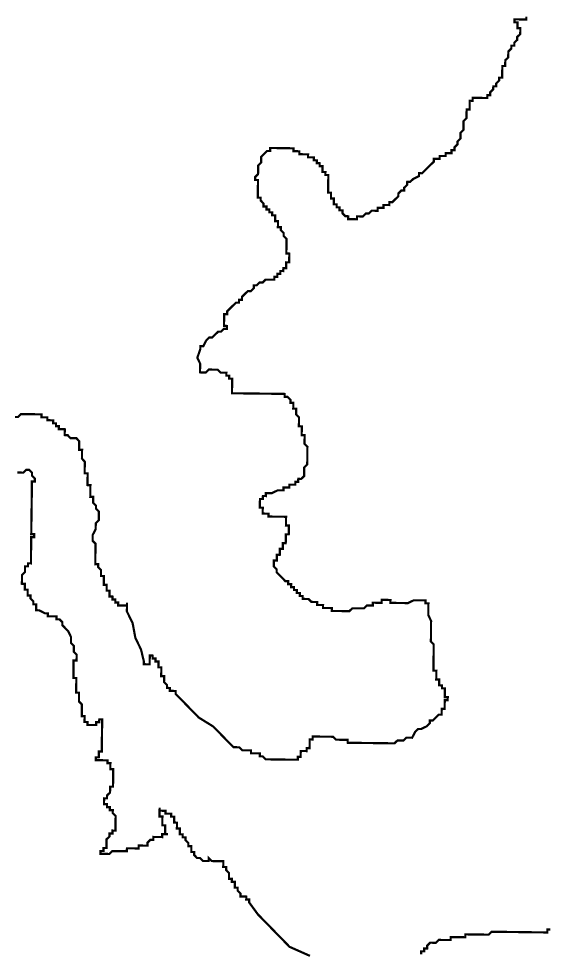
# Model space of a CAD drawing. Header units: metres. Extents: x 257673 to 289848, y 2129691 to 2228029.
# Drawn here: x 260358 to 261076, y 2175833 to 2177098 of the extents above; entities that cross this region are included whole.
import ezdxf

# ---------------------------------------------------------------- set-up
doc = ezdxf.new("R2010")
doc.units = ezdxf.units.M
doc.header["$MEASUREMENT"] = 0
doc.layers.add('HAZARDS LINE', color=1, linetype='Continuous')

msp = doc.modelspace()

# ---------------------------------------------------------------- linework, layer by layer
at = {"layer": 'HAZARDS LINE', "lineweight": 18}
for points in [[(260353.7, 2176557.5, 2.97, 2.97, 0), (260357.7, 2176557.5, 2.97, 2.97, 0), (260361.7, 2176561.4, 2.97, 2.97, 0), (260365.6, 2176561.3, 2.97, 2.97, 0), (260369.6, 2176561.3, 2.97, 2.97, 0), (260373.6, 2176561.2, 2.97, 2.97, 0), (260377.5, 2176561.2, 2.97, 2.97, 0), (260381.5, 2176561.1, 2.97, 2.97, 0), (260385.5, 2176561.1, 2.97, 2.97, 0), (260389.4, 2176561, 2.97, 2.97, 0), (260389.4, 2176557.1, 2.97, 2.97, 0), (260393.4, 2176557, 2.97, 2.97, 0), (260397.3, 2176557, 2.97, 2.97, 0), (260397.3, 2176553, 2.97, 2.97, 0), (260401.2, 2176553, 2.97, 2.97, 0), (260405.2, 2176552.9, 2.97, 2.97, 0), (260405.2, 2176548.9, 2.97, 2.97, 0), (260409.1, 2176548.9, 2.97, 2.97, 0), (260409.1, 2176544.9, 2.97, 2.97, 0), (260413, 2176544.9, 2.97, 2.97, 0), (260413, 2176540.9, 2.97, 2.97, 0), (260417, 2176540.9, 2.97, 2.97, 0), (260420.9, 2176540.8, 2.97, 2.97, 0), (260420.9, 2176536.8, 2.97, 2.97, 0), (260420.8, 2176532.9, 2.97, 2.97, 0), (260424.8, 2176532.8, 2.97, 2.97, 0), (260428.7, 2176528.8, 2.97, 2.97, 0), (260432.7, 2176528.8, 2.97, 2.97, 0), (260436.6, 2176528.7, 2.97, 2.97, 0), (260440.5, 2176524.7, 2.97, 2.97, 0), (260440.5, 2176520.7, 2.97, 2.97, 0), (260440.5, 2176516.8, 2.97, 2.97, 0), (260440.4, 2176512.8, 2.97, 2.97, 0), (260444.4, 2176512.8, 2.97, 2.97, 0), (260444.3, 2176508.8, 2.97, 2.97, 0), (260444.3, 2176504.8, 2.97, 2.97, 0), (260444.2, 2176500.9, 2.97, 2.97, 0), (260448.1, 2176496.8, 2.97, 2.97, 0), (260448.1, 2176492.9, 2.97, 2.97, 0), (260448, 2176488.9, 2.97, 2.97, 0), (260448, 2176484.9, 2.97, 2.97, 0), (260447.9, 2176481, 2.97, 2.97, 0), (260451.9, 2176480.9, 2.97, 2.97, 0), (260451.9, 2176477, 2.97, 2.97, 0), (260451.8, 2176473, 2.97, 2.97, 0), (260451.8, 2176469, 2.97, 2.97, 0), (260451.7, 2176465.1, 2.97, 2.97, 0), (260455.7, 2176465, 2.97, 2.97, 0), (260455.6, 2176461.1, 2.97, 2.97, 0), (260455.6, 2176457.1, 2.97, 2.97, 0), (260455.5, 2176449.2, 2.97, 2.97, 0), (260459.5, 2176449.1, 2.97, 2.97, 0), (260459.4, 2176445.1, 2.97, 2.97, 0), (260459.4, 2176441.2, 2.97, 2.97, 0), (260463.3, 2176437.2, 2.97, 2.97, 0), (260463.2, 2176433.2, 2.97, 2.97, 0), (260467.1, 2176429.2, 2.97, 2.97, 0), (260467.1, 2176425.2, 2.97, 2.97, 0), (260467, 2176421.2, 2.97, 2.97, 0), (260467, 2176417.3, 2.97, 2.97, 0), (260463, 2176413.4, 2.97, 2.97, 0), (260462.9, 2176409.4, 2.97, 2.97, 0), (260462.9, 2176405.4, 2.97, 2.97, 0), (260458.8, 2176397.5, 2.97, 2.97, 0), (260458.7, 2176389.6, 2.97, 2.97, 0), (260462.6, 2176385.6, 2.97, 2.97, 0), (260462.6, 2176381.6, 2.97, 2.97, 0), (260462.5, 2176377.7, 2.97, 2.97, 0), (260462.5, 2176373.7, 2.97, 2.97, 0), (260462.4, 2176369.7, 2.97, 2.97, 0), (260462.4, 2176365.8, 2.97, 2.97, 0), (260462.4, 2176361.8, 2.97, 2.97, 0), (260462.3, 2176357.8, 2.97, 2.97, 0), (260466.3, 2176357.8, 2.97, 2.97, 0), (260466.2, 2176353.8, 2.97, 2.97, 0), (260470.1, 2176349.8, 2.97, 2.97, 0), (260470.1, 2176345.8, 2.97, 2.97, 0), (260470, 2176341.9, 2.97, 2.97, 0), (260474, 2176341.8, 2.97, 2.97, 0), (260474, 2176337.9, 2.97, 2.97, 0), (260473.9, 2176333.9, 2.97, 2.97, 0), (260473.9, 2176329.9, 2.97, 2.97, 0), (260477.8, 2176329.9, 2.97, 2.97, 0), (260477.8, 2176325.9, 2.97, 2.97, 0), (260477.7, 2176322, 2.97, 2.97, 0), (260481.7, 2176321.9, 2.97, 2.97, 0), (260481.6, 2176317.9, 2.97, 2.97, 0), (260481.6, 2176314, 2.97, 2.97, 0), (260485.6, 2176313.9, 2.97, 2.97, 0), (260485.5, 2176310, 2.97, 2.97, 0), (260489.5, 2176309.9, 2.97, 2.97, 0), (260489.4, 2176305.9, 2.97, 2.97, 0), (260493.4, 2176305.9, 2.97, 2.97, 0), (260493.3, 2176301.9, 2.97, 2.97, 0), (260497.3, 2176301.9, 2.97, 2.97, 0), (260501.3, 2176301.8, 2.97, 2.97, 0), (260505.2, 2176301.8, 2.97, 2.97, 0), (260505.3, 2176305.7, 2.97, 2.97, 0), (260505.2, 2176301.8, 2.97, 2.97, 0), (260505.2, 2176297.8, 2.97, 2.97, 0), (260505.1, 2176293.9, 2.97, 2.97, 0), (260509, 2176285.9, 2.97, 2.97, 0), (260512.9, 2176277.9, 2.97, 2.97, 0), (260516.6, 2176258, 2.97, 2.97, 0), (260524.3, 2176242.1, 2.97, 2.97, 0), (260528.1, 2176226.1, 2.97, 2.97, 0), (260528.1, 2176222.2, 2.97, 2.97, 0), (260532, 2176222.1, 2.97, 2.97, 0), (260536, 2176222.1, 2.97, 2.97, 0), (260536, 2176226, 2.97, 2.97, 0), (260536.1, 2176230, 2.97, 2.97, 0), (260536.1, 2176234, 2.97, 2.97, 0), (260540.1, 2176233.9, 2.97, 2.97, 0), (260540.1, 2176230, 2.97, 2.97, 0), (260544, 2176229.9, 2.97, 2.97, 0), (260544, 2176225.9, 2.97, 2.97, 0), (260547.9, 2176225.9, 2.97, 2.97, 0), (260547.9, 2176221.9, 2.97, 2.97, 0), (260547.8, 2176218, 2.97, 2.97, 0), (260551.8, 2176217.9, 2.97, 2.97, 0), (260551.8, 2176213.9, 2.97, 2.97, 0), (260551.7, 2176210, 2.97, 2.97, 0), (260551.7, 2176206, 2.97, 2.97, 0), (260555.6, 2176206, 2.97, 2.97, 0), (260555.6, 2176202, 2.97, 2.97, 0), (260555.5, 2176198, 2.97, 2.97, 0), (260559.4, 2176194, 2.97, 2.97, 0), (260559.4, 2176190.1, 2.97, 2.97, 0), (260563.4, 2176190, 2.97, 2.97, 0), (260563.3, 2176186, 2.97, 2.97, 0), (260567.3, 2176186, 2.97, 2.97, 0), (260571.2, 2176185.9, 2.97, 2.97, 0), (260571.2, 2176182, 2.97, 2.97, 0), (260575.1, 2176178, 2.97, 2.97, 0), (260590.8, 2176161.9, 2.97, 2.97, 0), (260602.5, 2176149.9, 2.97, 2.97, 0), (260622.2, 2176137.7, 2.97, 2.97, 0), (260645.7, 2176113.6, 2.97, 2.97, 0), (260649.6, 2176109.6, 2.97, 2.97, 0), (260653.6, 2176109.6, 2.97, 2.97, 0), (260657.6, 2176109.5, 2.97, 2.97, 0), (260661.5, 2176105.5, 2.97, 2.97, 0), (260665.4, 2176105.5, 2.97, 2.97, 0), (260669.4, 2176105.4, 2.97, 2.97, 0), (260673.4, 2176105.4, 2.97, 2.97, 0), (260673.3, 2176101.4, 2.97, 2.97, 0), (260677.3, 2176101.3, 2.97, 2.97, 0), (260681.3, 2176101.3, 2.97, 2.97, 0), (260685.2, 2176101.3, 2.97, 2.97, 0), (260685.2, 2176097.3, 2.97, 2.97, 0), (260689.1, 2176097.2, 2.97, 2.97, 0), (260693.1, 2176093.2, 2.97, 2.97, 0), (260697, 2176093.2, 2.97, 2.97, 0), (260701, 2176093.1, 2.97, 2.97, 0), (260705, 2176093.1, 2.97, 2.97, 0), (260708.9, 2176093, 2.97, 2.97, 0), (260712.9, 2176093, 2.97, 2.97, 0), (260716.8, 2176092.9, 2.97, 2.97, 0), (260724.8, 2176092.8, 2.97, 2.97, 0), (260728.7, 2176092.8, 2.97, 2.97, 0), (260732.7, 2176092.7, 2.97, 2.97, 0), (260736.7, 2176092.7, 2.97, 2.97, 0), (260736.7, 2176096.7, 2.97, 2.97, 0), (260740.7, 2176096.6, 2.97, 2.97, 0), (260740.7, 2176100.6, 2.97, 2.97, 0), (260740.8, 2176104.5, 2.97, 2.97, 0), (260744.8, 2176104.5, 2.97, 2.97, 0), (260748.7, 2176104.4, 2.97, 2.97, 0), (260748.8, 2176108.4, 2.97, 2.97, 0), (260752.7, 2176108.4, 2.97, 2.97, 0), (260752.8, 2176112.3, 2.97, 2.97, 0), (260752.8, 2176116.3, 2.97, 2.97, 0), (260752.9, 2176120.3, 2.97, 2.97, 0), (260756.8, 2176120.2, 2.97, 2.97, 0), (260756.9, 2176124.2, 2.97, 2.97, 0), (260760.9, 2176124.1, 2.97, 2.97, 0), (260764.8, 2176124.1, 2.97, 2.97, 0), (260768.8, 2176124, 2.97, 2.97, 0), (260772.8, 2176124, 2.97, 2.97, 0), (260776.7, 2176123.9, 2.97, 2.97, 0), (260780.7, 2176123.9, 2.97, 2.97, 0), (260784.6, 2176123.8, 2.97, 2.97, 0), (260788.6, 2176119.8, 2.97, 2.97, 0), (260792.5, 2176119.8, 2.97, 2.97, 0), (260796.5, 2176119.7, 2.97, 2.97, 0), (260800.5, 2176119.7, 2.97, 2.97, 0), (260804.4, 2176119.6, 2.97, 2.97, 0), (260804.4, 2176115.7, 2.97, 2.97, 0), (260808.3, 2176115.6, 2.97, 2.97, 0), (260820.2, 2176115.5, 2.97, 2.97, 0), (260859.9, 2176115, 2.97, 2.97, 0), (260863.9, 2176114.9, 2.97, 2.97, 0), (260867.8, 2176114.9, 2.97, 2.97, 0), (260871.8, 2176118.8, 2.97, 2.97, 0), (260875.8, 2176118.8, 2.97, 2.97, 0), (260879.8, 2176118.7, 2.97, 2.97, 0), (260883.8, 2176122.6, 2.97, 2.97, 0), (260887.7, 2176122.6, 2.97, 2.97, 0), (260891.7, 2176122.5, 2.97, 2.97, 0), (260895.8, 2176130.4, 2.97, 2.97, 0), (260899.8, 2176134.3, 2.97, 2.97, 0), (260903.8, 2176134.3, 2.97, 2.97, 0), (260911.7, 2176138.1, 2.97, 2.97, 0), (260915.7, 2176142.1, 2.97, 2.97, 0), (260915.8, 2176146, 2.97, 2.97, 0), (260919.8, 2176146, 2.97, 2.97, 0), (260923.8, 2176149.9, 2.97, 2.97, 0), (260927.8, 2176153.8, 2.97, 2.97, 0), (260931.8, 2176153.8, 2.97, 2.97, 0), (260931.8, 2176157.7, 2.97, 2.97, 0), (260931.9, 2176161.7, 2.97, 2.97, 0), (260935.8, 2176161.7, 2.97, 2.97, 0), (260935.9, 2176165.6, 2.97, 2.97, 0), (260935.9, 2176169.6, 2.97, 2.97, 0), (260936, 2176173.5, 2.97, 2.97, 0), (260939.9, 2176173.5, 2.97, 2.97, 0), (260940, 2176177.5, 2.97, 2.97, 0), (260936, 2176177.5, 2.97, 2.97, 0), (260936.1, 2176181.5, 2.97, 2.97, 0), (260936.1, 2176185.4, 2.97, 2.97, 0), (260936.2, 2176189.4, 2.97, 2.97, 0), (260932.2, 2176189.5, 2.97, 2.97, 0), (260932.2, 2176193.4, 2.97, 2.97, 0), (260928.3, 2176193.5, 2.97, 2.97, 0), (260928.3, 2176197.4, 2.97, 2.97, 0), (260928.4, 2176201.4, 2.97, 2.97, 0), (260924.4, 2176201.5, 2.97, 2.97, 0), (260924.5, 2176205.4, 2.97, 2.97, 0), (260924.5, 2176209.4, 2.97, 2.97, 0), (260924.6, 2176213.4, 2.97, 2.97, 0), (260920.6, 2176213.4, 2.97, 2.97, 0), (260920.6, 2176217.4, 2.97, 2.97, 0), (260920.7, 2176221.3, 2.97, 2.97, 0), (260920.7, 2176225.3, 2.97, 2.97, 0), (260920.8, 2176229.3, 2.97, 2.97, 0), (260920.8, 2176233.2, 2.97, 2.97, 0), (260920.9, 2176237.2, 2.97, 2.97, 0), (260920.9, 2176241.2, 2.97, 2.97, 0), (260921, 2176245.1, 2.97, 2.97, 0), (260921, 2176249.1, 2.97, 2.97, 0), (260917.1, 2176253.1, 2.97, 2.97, 0), (260917.2, 2176257.1, 2.97, 2.97, 0), (260917.2, 2176261, 2.97, 2.97, 0), (260917.4, 2176280.9, 2.97, 2.97, 0), (260913.6, 2176288.9, 2.97, 2.97, 0), (260913.6, 2176292.8, 2.97, 2.97, 0), (260913.7, 2176296.8, 2.97, 2.97, 0), (260913.7, 2176300.8, 2.97, 2.97, 0), (260913.8, 2176304.7, 2.97, 2.97, 0), (260909.8, 2176304.8, 2.97, 2.97, 0), (260909.9, 2176308.7, 2.97, 2.97, 0), (260905.9, 2176308.8, 2.97, 2.97, 0), (260901.9, 2176308.8, 2.97, 2.97, 0), (260898, 2176308.9, 2.97, 2.97, 0), (260894, 2176308.9, 2.97, 2.97, 0), (260886, 2176305.1, 2.97, 2.97, 0), (260882, 2176305.1, 2.97, 2.97, 0), (260878.1, 2176305.2, 2.97, 2.97, 0), (260874.1, 2176305.2, 2.97, 2.97, 0), (260870.2, 2176305.3, 2.97, 2.97, 0), (260866.2, 2176305.3, 2.97, 2.97, 0), (260862.2, 2176305.3, 2.97, 2.97, 0), (260862.3, 2176309.3, 2.97, 2.97, 0), (260858.3, 2176309.4, 2.97, 2.97, 0), (260854.3, 2176309.4, 2.97, 2.97, 0), (260850.4, 2176309.5, 2.97, 2.97, 0), (260850.3, 2176305.5, 2.97, 2.97, 0), (260846.4, 2176305.5, 2.97, 2.97, 0), (260838.4, 2176305.6, 2.97, 2.97, 0), (260838.4, 2176301.7, 2.97, 2.97, 0), (260834.4, 2176301.7, 2.97, 2.97, 0), (260830.4, 2176301.8, 2.97, 2.97, 0), (260826.4, 2176297.9, 2.97, 2.97, 0), (260818.5, 2176297.9, 2.97, 2.97, 0), (260814.5, 2176298, 2.97, 2.97, 0), (260810.6, 2176298, 2.97, 2.97, 0), (260806.6, 2176294.1, 2.97, 2.97, 0), (260802.6, 2176294.2, 2.97, 2.97, 0), (260798.6, 2176294.2, 2.97, 2.97, 0), (260794.7, 2176294.3, 2.97, 2.97, 0), (260790.7, 2176294.3, 2.97, 2.97, 0), (260786.7, 2176294.4, 2.97, 2.97, 0), (260782.8, 2176294.4, 2.97, 2.97, 0), (260782.8, 2176298.4, 2.97, 2.97, 0), (260778.9, 2176298.4, 2.97, 2.97, 0), (260774.9, 2176298.5, 2.97, 2.97, 0), (260770.9, 2176298.5, 2.97, 2.97, 0), (260771, 2176302.5, 2.97, 2.97, 0), (260767, 2176302.5, 2.97, 2.97, 0), (260763, 2176302.6, 2.97, 2.97, 0), (260763.1, 2176306.6, 2.97, 2.97, 0), (260759.1, 2176306.6, 2.97, 2.97, 0), (260755.2, 2176306.7, 2.97, 2.97, 0), (260751.2, 2176310.7, 2.97, 2.97, 0), (260747.3, 2176310.7, 2.97, 2.97, 0), (260743.3, 2176310.8, 2.97, 2.97, 0), (260743.4, 2176314.7, 2.97, 2.97, 0), (260739.4, 2176314.8, 2.97, 2.97, 0), (260739.4, 2176318.8, 2.97, 2.97, 0), (260735.5, 2176318.8, 2.97, 2.97, 0), (260735.5, 2176322.8, 2.97, 2.97, 0), (260731.6, 2176322.8, 2.97, 2.97, 0), (260731.6, 2176326.8, 2.97, 2.97, 0), (260727.6, 2176326.8, 2.97, 2.97, 0), (260727.7, 2176330.8, 2.97, 2.97, 0), (260723.7, 2176330.8, 2.97, 2.97, 0), (260723.8, 2176334.8, 2.97, 2.97, 0), (260719.8, 2176334.9, 2.97, 2.97, 0), (260715.9, 2176338.9, 2.97, 2.97, 0), (260712, 2176342.9, 2.97, 2.97, 0), (260708.1, 2176346.9, 2.97, 2.97, 0), (260708.1, 2176350.9, 2.97, 2.97, 0), (260704.2, 2176354.9, 2.97, 2.97, 0), (260704.2, 2176358.8, 2.97, 2.97, 0), (260704.3, 2176362.8, 2.97, 2.97, 0), (260708.3, 2176362.8, 2.97, 2.97, 0), (260708.3, 2176366.7, 2.97, 2.97, 0), (260708.3, 2176370.7, 2.97, 2.97, 0), (260712.3, 2176370.6, 2.97, 2.97, 0), (260712.4, 2176374.6, 2.97, 2.97, 0), (260712.4, 2176378.6, 2.97, 2.97, 0), (260716.4, 2176378.5, 2.97, 2.97, 0), (260716.4, 2176382.5, 2.97, 2.97, 0), (260716.5, 2176386.5, 2.97, 2.97, 0), (260720.4, 2176386.4, 2.97, 2.97, 0), (260720.5, 2176390.4, 2.97, 2.97, 0), (260720.5, 2176394.3, 2.97, 2.97, 0), (260720.6, 2176398.3, 2.97, 2.97, 0), (260724.5, 2176398.3, 2.97, 2.97, 0), (260724.6, 2176402.2, 2.97, 2.97, 0), (260724.6, 2176406.2, 2.97, 2.97, 0), (260724.7, 2176410.2, 2.97, 2.97, 0), (260720.7, 2176410.2, 2.97, 2.97, 0), (260720.8, 2176414.2, 2.97, 2.97, 0), (260720.8, 2176418.1, 2.97, 2.97, 0), (260720.9, 2176422.1, 2.97, 2.97, 0), (260716.9, 2176422.2, 2.97, 2.97, 0), (260712.9, 2176422.2, 2.97, 2.97, 0), (260709, 2176422.3, 2.97, 2.97, 0), (260705, 2176422.3, 2.97, 2.97, 0), (260701, 2176422.4, 2.97, 2.97, 0), (260697.1, 2176422.4, 2.97, 2.97, 0), (260697.1, 2176426.4, 2.97, 2.97, 0), (260693.2, 2176426.4, 2.97, 2.97, 0), (260689.2, 2176426.5, 2.97, 2.97, 0), (260689.2, 2176430.4, 2.97, 2.97, 0), (260689.3, 2176434.4, 2.97, 2.97, 0), (260685.3, 2176434.4, 2.97, 2.97, 0), (260685.4, 2176438.4, 2.97, 2.97, 0), (260685.4, 2176442.4, 2.97, 2.97, 0), (260685.5, 2176446.3, 2.97, 2.97, 0), (260689.4, 2176446.3, 2.97, 2.97, 0), (260689.5, 2176450.3, 2.97, 2.97, 0), (260693.5, 2176450.2, 2.97, 2.97, 0), (260693.5, 2176454.2, 2.97, 2.97, 0), (260697.5, 2176454.1, 2.97, 2.97, 0), (260701.4, 2176454.1, 2.97, 2.97, 0), (260709.4, 2176457.9, 2.97, 2.97, 0), (260713.4, 2176457.9, 2.97, 2.97, 0), (260717.3, 2176457.9, 2.97, 2.97, 0), (260717.4, 2176461.8, 2.97, 2.97, 0), (260721.4, 2176461.8, 2.97, 2.97, 0), (260725.3, 2176461.7, 2.97, 2.97, 0), (260725.4, 2176465.7, 2.97, 2.97, 0), (260729.3, 2176465.6, 2.97, 2.97, 0), (260733.3, 2176465.6, 2.97, 2.97, 0), (260733.4, 2176469.6, 2.97, 2.97, 0), (260737.3, 2176469.5, 2.97, 2.97, 0), (260737.4, 2176473.5, 2.97, 2.97, 0), (260741.3, 2176473.4, 2.97, 2.97, 0), (260745.3, 2176477.3, 2.97, 2.97, 0), (260745.4, 2176481.3, 2.97, 2.97, 0), (260745.4, 2176485.3, 2.97, 2.97, 0), (260745.5, 2176489.2, 2.97, 2.97, 0), (260749.5, 2176493.2, 2.97, 2.97, 0), (260749.6, 2176497.1, 2.97, 2.97, 0), (260749.6, 2176501.1, 2.97, 2.97, 0), (260749.7, 2176505.1, 2.97, 2.97, 0), (260749.7, 2176509, 2.97, 2.97, 0), (260749.7, 2176513, 2.97, 2.97, 0), (260749.8, 2176517, 2.97, 2.97, 0), (260745.9, 2176521, 2.97, 2.97, 0), (260745.9, 2176524.9, 2.97, 2.97, 0), (260746, 2176528.9, 2.97, 2.97, 0), (260746, 2176532.9, 2.97, 2.97, 0), (260742.1, 2176532.9, 2.97, 2.97, 0), (260742.1, 2176536.9, 2.97, 2.97, 0), (260742.2, 2176540.8, 2.97, 2.97, 0), (260742.2, 2176544.8, 2.97, 2.97, 0), (260738.2, 2176544.9, 2.97, 2.97, 0), (260738.3, 2176548.8, 2.97, 2.97, 0), (260738.3, 2176552.8, 2.97, 2.97, 0), (260738.4, 2176556.8, 2.97, 2.97, 0), (260734.5, 2176560.8, 2.97, 2.97, 0), (260734.5, 2176564.7, 2.97, 2.97, 0), (260734.6, 2176568.7, 2.97, 2.97, 0), (260730.6, 2176568.8, 2.97, 2.97, 0), (260730.7, 2176572.7, 2.97, 2.97, 0), (260730.7, 2176576.7, 2.97, 2.97, 0), (260726.7, 2176576.7, 2.97, 2.97, 0), (260726.8, 2176580.7, 2.97, 2.97, 0), (260722.9, 2176584.7, 2.97, 2.97, 0), (260718.9, 2176584.8, 2.97, 2.97, 0), (260718.9, 2176588.7, 2.97, 2.97, 0), (260715, 2176588.8, 2.97, 2.97, 0), (260711, 2176588.8, 2.97, 2.97, 0), (260707.1, 2176588.9, 2.97, 2.97, 0), (260703.1, 2176588.9, 2.97, 2.97, 0), (260699.1, 2176589, 2.97, 2.97, 0), (260695.2, 2176589, 2.97, 2.97, 0), (260691.2, 2176589.1, 2.97, 2.97, 0), (260687.2, 2176589.1, 2.97, 2.97, 0), (260683.3, 2176589.2, 2.97, 2.97, 0), (260679.3, 2176589.2, 2.97, 2.97, 0), (260675.3, 2176589.3, 2.97, 2.97, 0), (260671.4, 2176589.3, 2.97, 2.97, 0), (260667.4, 2176589.4, 2.97, 2.97, 0), (260663.4, 2176589.4, 2.97, 2.97, 0), (260659.5, 2176589.5, 2.97, 2.97, 0), (260655.5, 2176589.5, 2.97, 2.97, 0), (260651.5, 2176589.6, 2.97, 2.97, 0), (260647.6, 2176589.6, 2.97, 2.97, 0), (260647.6, 2176593.6, 2.97, 2.97, 0), (260647.7, 2176597.5, 2.97, 2.97, 0), (260647.7, 2176601.5, 2.97, 2.97, 0), (260647.8, 2176605.5, 2.97, 2.97, 0), (260647.8, 2176609.4, 2.97, 2.97, 0), (260643.8, 2176609.5, 2.97, 2.97, 0), (260643.9, 2176613.4, 2.97, 2.97, 0), (260639.9, 2176613.5, 2.97, 2.97, 0), (260640, 2176617.5, 2.97, 2.97, 0), (260636, 2176617.5, 2.97, 2.97, 0), (260632.1, 2176617.6, 2.97, 2.97, 0), (260628.1, 2176621.6, 2.97, 2.97, 0), (260624.2, 2176621.6, 2.97, 2.97, 0), (260620.2, 2176621.7, 2.97, 2.97, 0), (260616.2, 2176621.7, 2.97, 2.97, 0), (260612.2, 2176617.8, 2.97, 2.97, 0), (260608.3, 2176617.8, 2.97, 2.97, 0), (260604.3, 2176617.9, 2.97, 2.97, 0), (260604.3, 2176621.9, 2.97, 2.97, 0), (260604.4, 2176625.8, 2.97, 2.97, 0), (260604.4, 2176629.8, 2.97, 2.97, 0), (260600.6, 2176637.8, 2.97, 2.97, 0), (260604.7, 2176649.6, 2.97, 2.97, 0), (260604.7, 2176653.6, 2.97, 2.97, 0), (260608.7, 2176653.5, 2.97, 2.97, 0), (260612.8, 2176661.4, 2.97, 2.97, 0), (260616.8, 2176665.3, 2.97, 2.97, 0), (260620.7, 2176665.3, 2.97, 2.97, 0), (260624.8, 2176669.2, 2.97, 2.97, 0), (260628.8, 2176673.1, 2.97, 2.97, 0), (260632.7, 2176673.1, 2.97, 2.97, 0), (260636.7, 2176677, 2.97, 2.97, 0), (260640.7, 2176677, 2.97, 2.97, 0), (260640.8, 2176680.9, 2.97, 2.97, 0), (260636.8, 2176681, 2.97, 2.97, 0), (260636.8, 2176684.9, 2.97, 2.97, 0), (260636.9, 2176688.9, 2.97, 2.97, 0), (260636.9, 2176692.9, 2.97, 2.97, 0), (260637, 2176696.8, 2.97, 2.97, 0), (260641, 2176696.8, 2.97, 2.97, 0), (260641, 2176700.7, 2.97, 2.97, 0), (260645, 2176704.7, 2.97, 2.97, 0), (260649, 2176708.6, 2.97, 2.97, 0), (260653, 2176712.5, 2.97, 2.97, 0), (260657, 2176712.5, 2.97, 2.97, 0), (260657.1, 2176716.4, 2.97, 2.97, 0), (260661, 2176716.4, 2.97, 2.97, 0), (260661.1, 2176720.3, 2.97, 2.97, 0), (260665.1, 2176724.3, 2.97, 2.97, 0), (260669.1, 2176728.2, 2.97, 2.97, 0), (260673.1, 2176728.1, 2.97, 2.97, 0), (260677.1, 2176732, 2.97, 2.97, 0), (260677.1, 2176736, 2.97, 2.97, 0), (260681.1, 2176736, 2.97, 2.97, 0), (260685.1, 2176739.9, 2.97, 2.97, 0), (260689.1, 2176739.8, 2.97, 2.97, 0), (260693.1, 2176743.7, 2.97, 2.97, 0), (260697, 2176743.7, 2.97, 2.97, 0), (260701, 2176743.6, 2.97, 2.97, 0), (260705, 2176743.6, 2.97, 2.97, 0), (260705, 2176747.6, 2.97, 2.97, 0), (260709, 2176747.5, 2.97, 2.97, 0), (260709, 2176751.5, 2.97, 2.97, 0), (260713, 2176751.4, 2.97, 2.97, 0), (260713.1, 2176755.4, 2.97, 2.97, 0), (260717, 2176755.3, 2.97, 2.97, 0), (260717.1, 2176759.3, 2.97, 2.97, 0), (260721, 2176759.3, 2.97, 2.97, 0), (260721.1, 2176763.2, 2.97, 2.97, 0), (260721.1, 2176767.2, 2.97, 2.97, 0), (260725.1, 2176767.1, 2.97, 2.97, 0), (260725.1, 2176771.1, 2.97, 2.97, 0), (260725.2, 2176775.1, 2.97, 2.97, 0), (260725.2, 2176779, 2.97, 2.97, 0), (260721.3, 2176779.1, 2.97, 2.97, 0), (260721.3, 2176783.1, 2.97, 2.97, 0), (260721.4, 2176787, 2.97, 2.97, 0), (260721.4, 2176791, 2.97, 2.97, 0), (260721.5, 2176795, 2.97, 2.97, 0), (260721.5, 2176798.9, 2.97, 2.97, 0), (260717.6, 2176802.9, 2.97, 2.97, 0), (260717.7, 2176806.9, 2.97, 2.97, 0), (260713.7, 2176810.9, 2.97, 2.97, 0), (260713.8, 2176814.9, 2.97, 2.97, 0), (260709.8, 2176814.9, 2.97, 2.97, 0), (260709.9, 2176818.9, 2.97, 2.97, 0), (260709.9, 2176822.9, 2.97, 2.97, 0), (260706, 2176822.9, 2.97, 2.97, 0), (260706, 2176826.9, 2.97, 2.97, 0), (260706, 2176830.8, 2.97, 2.97, 0), (260702.1, 2176830.9, 2.97, 2.97, 0), (260702.1, 2176834.9, 2.97, 2.97, 0), (260698.2, 2176834.9, 2.97, 2.97, 0), (260698.2, 2176838.9, 2.97, 2.97, 0), (260694.2, 2176838.9, 2.97, 2.97, 0), (260694.3, 2176842.9, 2.97, 2.97, 0), (260690.3, 2176842.9, 2.97, 2.97, 0), (260690.4, 2176846.9, 2.97, 2.97, 0), (260686.5, 2176850.9, 2.97, 2.97, 0), (260686.5, 2176854.9, 2.97, 2.97, 0), (260682.5, 2176854.9, 2.97, 2.97, 0), (260682.6, 2176858.9, 2.97, 2.97, 0), (260682.6, 2176862.9, 2.97, 2.97, 0), (260682.7, 2176866.8, 2.97, 2.97, 0), (260682.7, 2176870.8, 2.97, 2.97, 0), (260682.8, 2176874.8, 2.97, 2.97, 0), (260682.8, 2176878.7, 2.97, 2.97, 0), (260678.9, 2176878.8, 2.97, 2.97, 0), (260678.9, 2176882.7, 2.97, 2.97, 0), (260682.9, 2176886.7, 2.97, 2.97, 0), (260683, 2176890.6, 2.97, 2.97, 0), (260683, 2176894.6, 2.97, 2.97, 0), (260683.1, 2176898.6, 2.97, 2.97, 0), (260687.1, 2176902.5, 2.97, 2.97, 0), (260687.1, 2176906.4, 2.97, 2.97, 0), (260687.2, 2176910.4, 2.97, 2.97, 0), (260691.2, 2176914.3, 2.97, 2.97, 0), (260695.2, 2176918.2, 2.97, 2.97, 0), (260699.2, 2176918.2, 2.97, 2.97, 0), (260699.2, 2176922.2, 2.97, 2.97, 0), (260703.2, 2176922.1, 2.97, 2.97, 0), (260707.2, 2176922.1, 2.97, 2.97, 0), (260711.1, 2176922, 2.97, 2.97, 0), (260715.1, 2176922, 2.97, 2.97, 0), (260719.1, 2176921.9, 2.97, 2.97, 0), (260723, 2176921.9, 2.97, 2.97, 0), (260727, 2176921.8, 2.97, 2.97, 0), (260731, 2176921.8, 2.97, 2.97, 0), (260730.9, 2176917.8, 2.97, 2.97, 0), (260734.9, 2176917.8, 2.97, 2.97, 0), (260738.8, 2176917.7, 2.97, 2.97, 0), (260738.8, 2176913.7, 2.97, 2.97, 0), (260742.8, 2176913.7, 2.97, 2.97, 0), (260746.7, 2176913.6, 2.97, 2.97, 0), (260750.7, 2176913.6, 2.97, 2.97, 0), (260750.6, 2176909.6, 2.97, 2.97, 0), (260754.6, 2176909.6, 2.97, 2.97, 0), (260758.6, 2176909.5, 2.97, 2.97, 0), (260758.5, 2176905.6, 2.97, 2.97, 0), (260762.5, 2176905.5, 2.97, 2.97, 0), (260762.4, 2176901.6, 2.97, 2.97, 0), (260766.4, 2176901.5, 2.97, 2.97, 0), (260766.4, 2176897.5, 2.97, 2.97, 0), (260770.3, 2176897.5, 2.97, 2.97, 0), (260770.3, 2176893.5, 2.97, 2.97, 0), (260770.2, 2176889.6, 2.97, 2.97, 0), (260774.2, 2176889.5, 2.97, 2.97, 0), (260774.1, 2176885.5, 2.97, 2.97, 0), (260778.1, 2176885.5, 2.97, 2.97, 0), (260778.1, 2176881.5, 2.97, 2.97, 0), (260778, 2176877.6, 2.97, 2.97, 0), (260778, 2176873.6, 2.97, 2.97, 0), (260777.9, 2176869.6, 2.97, 2.97, 0), (260777.9, 2176865.7, 2.97, 2.97, 0), (260777.8, 2176861.7, 2.97, 2.97, 0), (260781.8, 2176861.7, 2.97, 2.97, 0), (260781.7, 2176857.7, 2.97, 2.97, 0), (260781.7, 2176853.7, 2.97, 2.97, 0), (260785.6, 2176853.7, 2.97, 2.97, 0), (260785.6, 2176849.7, 2.97, 2.97, 0), (260785.5, 2176845.7, 2.97, 2.97, 0), (260789.5, 2176845.7, 2.97, 2.97, 0), (260789.5, 2176841.7, 2.97, 2.97, 0), (260793.4, 2176841.7, 2.97, 2.97, 0), (260793.4, 2176837.7, 2.97, 2.97, 0), (260797.3, 2176837.7, 2.97, 2.97, 0), (260797.3, 2176833.7, 2.97, 2.97, 0), (260801.2, 2176829.7, 2.97, 2.97, 0), (260805.2, 2176829.6, 2.97, 2.97, 0), (260805.1, 2176825.7, 2.97, 2.97, 0), (260809.1, 2176825.6, 2.97, 2.97, 0), (260813.1, 2176825.6, 2.97, 2.97, 0), (260817, 2176825.5, 2.97, 2.97, 0), (260817.1, 2176829.5, 2.97, 2.97, 0), (260821, 2176829.4, 2.97, 2.97, 0), (260825, 2176829.4, 2.97, 2.97, 0), (260829, 2176833.3, 2.97, 2.97, 0), (260833, 2176833.3, 2.97, 2.97, 0), (260837, 2176837.2, 2.97, 2.97, 0), (260841, 2176837.1, 2.97, 2.97, 0), (260844.9, 2176837.1, 2.97, 2.97, 0), (260845, 2176841, 2.97, 2.97, 0), (260848.9, 2176841, 2.97, 2.97, 0), (260852.9, 2176841, 2.97, 2.97, 0), (260853, 2176844.9, 2.97, 2.97, 0), (260856.9, 2176844.9, 2.97, 2.97, 0), (260860.9, 2176844.8, 2.97, 2.97, 0), (260860.9, 2176848.8, 2.97, 2.97, 0), (260864.9, 2176848.7, 2.97, 2.97, 0), (260868.9, 2176852.7, 2.97, 2.97, 0), (260872.9, 2176856.6, 2.97, 2.97, 0), (260873, 2176860.5, 2.97, 2.97, 0), (260877, 2176864.5, 2.97, 2.97, 0), (260881, 2176864.4, 2.97, 2.97, 0), (260881, 2176868.4, 2.97, 2.97, 0), (260885, 2176872.3, 2.97, 2.97, 0), (260885.1, 2176876.3, 2.97, 2.97, 0), (260889, 2176876.2, 2.97, 2.97, 0), (260893.1, 2176880.1, 2.97, 2.97, 0), (260901, 2176884, 2.97, 2.97, 0), (260901.1, 2176888, 2.97, 2.97, 0), (260905, 2176887.9, 2.97, 2.97, 0), (260909.1, 2176891.8, 2.97, 2.97, 0), (260913.1, 2176895.7, 2.97, 2.97, 0), (260917.1, 2176899.7, 2.97, 2.97, 0), (260921.1, 2176903.6, 2.97, 2.97, 0), (260921.1, 2176907.5, 2.97, 2.97, 0), (260925.1, 2176907.5, 2.97, 2.97, 0), (260929.1, 2176907.5, 2.97, 2.97, 0), (260929.1, 2176911.4, 2.97, 2.97, 0), (260933.1, 2176911.4, 2.97, 2.97, 0), (260937.1, 2176911.3, 2.97, 2.97, 0), (260937.1, 2176915.3, 2.97, 2.97, 0), (260941.1, 2176915.2, 2.97, 2.97, 0), (260945, 2176915.2, 2.97, 2.97, 0), (260945.1, 2176919.2, 2.97, 2.97, 0), (260949.1, 2176919.1, 2.97, 2.97, 0), (260949.1, 2176923.1, 2.97, 2.97, 0), (260953.1, 2176927, 2.97, 2.97, 0), (260953.2, 2176931, 2.97, 2.97, 0), (260957.2, 2176934.9, 2.97, 2.97, 0), (260957.2, 2176938.8, 2.97, 2.97, 0), (260957.3, 2176942.8, 2.97, 2.97, 0), (260961.3, 2176946.7, 2.97, 2.97, 0), (260961.3, 2176950.7, 2.97, 2.97, 0), (260961.4, 2176954.7, 2.97, 2.97, 0), (260961.4, 2176958.6, 2.97, 2.97, 0), (260965.4, 2176962.5, 2.97, 2.97, 0), (260965.5, 2176966.5, 2.97, 2.97, 0), (260965.5, 2176970.5, 2.97, 2.97, 0), (260965.6, 2176974.4, 2.97, 2.97, 0), (260969.6, 2176974.4, 2.97, 2.97, 0), (260969.6, 2176978.4, 2.97, 2.97, 0), (260969.7, 2176982.3, 2.97, 2.97, 0), (260969.7, 2176986.3, 2.97, 2.97, 0), (260973.7, 2176986.2, 2.97, 2.97, 0), (260973.7, 2176990.2, 2.97, 2.97, 0), (260977.7, 2176990.2, 2.97, 2.97, 0), (260981.6, 2176990.1, 2.97, 2.97, 0), (260985.6, 2176990.1, 2.97, 2.97, 0), (260989.6, 2176990, 2.97, 2.97, 0), (260993.5, 2176990, 2.97, 2.97, 0), (260993.6, 2176993.9, 2.97, 2.97, 0), (260997.6, 2176993.9, 2.97, 2.97, 0), (260997.6, 2176997.8, 2.97, 2.97, 0), (261001.6, 2177001.8, 2.97, 2.97, 0), (261001.7, 2177005.7, 2.97, 2.97, 0), (261005.6, 2177005.7, 2.97, 2.97, 0), (261005.7, 2177009.6, 2.97, 2.97, 0), (261009.7, 2177013.6, 2.97, 2.97, 0), (261009.7, 2177017.5, 2.97, 2.97, 0), (261013.7, 2177017.5, 2.97, 2.97, 0), (261013.8, 2177021.4, 2.97, 2.97, 0), (261013.8, 2177025.4, 2.97, 2.97, 0), (261013.9, 2177029.4, 2.97, 2.97, 0), (261013.9, 2177033.3, 2.97, 2.97, 0), (261017.9, 2177033.3, 2.97, 2.97, 0), (261017.9, 2177037.3, 2.97, 2.97, 0), (261018, 2177041.2, 2.97, 2.97, 0), (261022, 2177045.1, 2.97, 2.97, 0), (261022, 2177049.1, 2.97, 2.97, 0), (261022.1, 2177053.1, 2.97, 2.97, 0), (261026.1, 2177057, 2.97, 2.97, 0), (261026.1, 2177061, 2.97, 2.97, 0), (261030.1, 2177060.9, 2.97, 2.97, 0), (261030.2, 2177064.9, 2.97, 2.97, 0), (261034.2, 2177068.8, 2.97, 2.97, 0), (261034.2, 2177072.8, 2.97, 2.97, 0), (261038.2, 2177076.7, 2.97, 2.97, 0), (261038.3, 2177080.6, 2.97, 2.97, 0), (261038.3, 2177084.6, 2.97, 2.97, 0), (261034.4, 2177084.7, 2.97, 2.97, 0), (261034.4, 2177088.6, 2.97, 2.97, 0), (261034.5, 2177092.6, 2.97, 2.97, 0), (261030.5, 2177092.6, 2.97, 2.97, 0), (261030.5, 2177096.6, 2.97, 2.97, 0), (261034.5, 2177096.6, 2.97, 2.97, 0), (261038.5, 2177096.5, 2.97, 2.97, 0), (261042.4, 2177096.5, 2.97, 2.97, 0), (261046.4, 2177096.4, 2.97, 2.97, 0), (261046.5, 2177100.4, 2.97, 2.97, 0)], [(260753.2, 2175826.7, 2.97, 2.97, 0), (260725.6, 2175839, 2.97, 2.97, 0), (260710, 2175855, 2.97, 2.97, 0), (260682.6, 2175883.1, 2.97, 2.97, 0), (260670.9, 2175899.1, 2.97, 2.97, 0), (260670.9, 2175903.1, 2.97, 2.97, 0), (260666.9, 2175903.1, 2.97, 2.97, 0), (260667, 2175907.1, 2.97, 2.97, 0), (260663, 2175907.2, 2.97, 2.97, 0), (260659.1, 2175907.2, 2.97, 2.97, 0), (260659.1, 2175911.2, 2.97, 2.97, 0), (260655.2, 2175915.2, 2.97, 2.97, 0), (260655.2, 2175919.2, 2.97, 2.97, 0), (260651.3, 2175919.2, 2.97, 2.97, 0), (260651.3, 2175923.2, 2.97, 2.97, 0), (260651.4, 2175927.1, 2.97, 2.97, 0), (260647.4, 2175927.2, 2.97, 2.97, 0), (260647.4, 2175931.2, 2.97, 2.97, 0), (260643.5, 2175931.2, 2.97, 2.97, 0), (260643.5, 2175935.2, 2.97, 2.97, 0), (260643.6, 2175939.1, 2.97, 2.97, 0), (260639.7, 2175943.1, 2.97, 2.97, 0), (260639.7, 2175947.1, 2.97, 2.97, 0), (260635.7, 2175947.2, 2.97, 2.97, 0), (260635.8, 2175951.1, 2.97, 2.97, 0), (260635.8, 2175955.1, 2.97, 2.97, 0), (260631.9, 2175955.1, 2.97, 2.97, 0), (260627.9, 2175955.2, 2.97, 2.97, 0), (260623.9, 2175955.2, 2.97, 2.97, 0), (260620, 2175955.3, 2.97, 2.97, 0), (260616.1, 2175959.3, 2.97, 2.97, 0), (260616, 2175955.3, 2.97, 2.97, 0), (260612, 2175955.4, 2.97, 2.97, 0), (260608.1, 2175955.4, 2.97, 2.97, 0), (260604.2, 2175959.4, 2.97, 2.97, 0), (260600.2, 2175959.5, 2.97, 2.97, 0), (260596.3, 2175963.5, 2.97, 2.97, 0), (260596.3, 2175967.5, 2.97, 2.97, 0), (260592.4, 2175967.5, 2.97, 2.97, 0), (260592.4, 2175971.5, 2.97, 2.97, 0), (260592.5, 2175975.5, 2.97, 2.97, 0), (260588.5, 2175975.5, 2.97, 2.97, 0), (260588.5, 2175979.5, 2.97, 2.97, 0), (260584.6, 2175983.5, 2.97, 2.97, 0), (260584.7, 2175987.5, 2.97, 2.97, 0), (260580.7, 2175987.5, 2.97, 2.97, 0), (260580.8, 2175991.5, 2.97, 2.97, 0), (260576.8, 2175991.5, 2.97, 2.97, 0), (260576.8, 2175995.5, 2.97, 2.97, 0), (260576.9, 2175999.4, 2.97, 2.97, 0), (260572.9, 2175999.5, 2.97, 2.97, 0), (260573, 2176003.5, 2.97, 2.97, 0), (260573, 2176007.4, 2.97, 2.97, 0), (260569.1, 2176007.5, 2.97, 2.97, 0), (260569.1, 2176011.4, 2.97, 2.97, 0), (260569.2, 2176015.4, 2.97, 2.97, 0), (260565.2, 2176015.5, 2.97, 2.97, 0), (260565.2, 2176019.4, 2.97, 2.97, 0), (260561.3, 2176019.5, 2.97, 2.97, 0), (260557.3, 2176019.5, 2.97, 2.97, 0), (260557.4, 2176023.5, 2.97, 2.97, 0), (260553.4, 2176023.5, 2.97, 2.97, 0), (260549.4, 2176023.6, 2.97, 2.97, 0), (260549.5, 2176027.5, 2.97, 2.97, 0), (260549.4, 2176023.6, 2.97, 2.97, 0), (260549.4, 2176019.6, 2.97, 2.97, 0), (260549.3, 2176015.6, 2.97, 2.97, 0), (260553.3, 2176015.6, 2.97, 2.97, 0), (260553.2, 2176011.6, 2.97, 2.97, 0), (260553.2, 2176007.7, 2.97, 2.97, 0), (260553.2, 2176003.7, 2.97, 2.97, 0), (260557.1, 2176003.7, 2.97, 2.97, 0), (260557.1, 2175999.7, 2.97, 2.97, 0), (260557, 2175995.7, 2.97, 2.97, 0), (260557, 2175991.8, 2.97, 2.97, 0), (260560.9, 2175991.7, 2.97, 2.97, 0), (260557, 2175991.8, 2.97, 2.97, 0), (260553, 2175991.8, 2.97, 2.97, 0), (260553, 2175987.8, 2.97, 2.97, 0), (260549, 2175987.9, 2.97, 2.97, 0), (260545, 2175987.9, 2.97, 2.97, 0), (260541.1, 2175988, 2.97, 2.97, 0), (260541, 2175984, 2.97, 2.97, 0), (260537, 2175984.1, 2.97, 2.97, 0), (260533, 2175980.1, 2.97, 2.97, 0), (260533, 2175976.2, 2.97, 2.97, 0), (260529, 2175976.2, 2.97, 2.97, 0), (260525.1, 2175976.3, 2.97, 2.97, 0), (260521.1, 2175976.3, 2.97, 2.97, 0), (260521, 2175972.4, 2.97, 2.97, 0), (260517.1, 2175972.4, 2.97, 2.97, 0), (260513.1, 2175972.5, 2.97, 2.97, 0), (260509.1, 2175972.5, 2.97, 2.97, 0), (260505.2, 2175972.6, 2.97, 2.97, 0), (260505.1, 2175968.6, 2.97, 2.97, 0), (260501.2, 2175968.6, 2.97, 2.97, 0), (260497.2, 2175968.7, 2.97, 2.97, 0), (260493.2, 2175968.7, 2.97, 2.97, 0), (260489.3, 2175968.8, 2.97, 2.97, 0), (260485.3, 2175968.8, 2.97, 2.97, 0), (260481.3, 2175964.9, 2.97, 2.97, 0), (260477.3, 2175965, 2.97, 2.97, 0), (260473.4, 2175965, 2.97, 2.97, 0), (260469.4, 2175965.1, 2.97, 2.97, 0), (260469.4, 2175969, 2.97, 2.97, 0), (260473.4, 2175969, 2.97, 2.97, 0), (260473.5, 2175972.9, 2.97, 2.97, 0), (260477.4, 2175972.9, 2.97, 2.97, 0), (260477.5, 2175976.9, 2.97, 2.97, 0), (260477.5, 2175980.8, 2.97, 2.97, 0), (260477.6, 2175984.8, 2.97, 2.97, 0), (260481.6, 2175988.7, 2.97, 2.97, 0), (260481.6, 2175992.7, 2.97, 2.97, 0), (260485.6, 2175992.6, 2.97, 2.97, 0), (260485.6, 2175996.6, 2.97, 2.97, 0), (260489.6, 2175996.5, 2.97, 2.97, 0), (260489.7, 2176000.5, 2.97, 2.97, 0), (260489.7, 2176004.5, 2.97, 2.97, 0), (260489.8, 2176008.4, 2.97, 2.97, 0), (260489.8, 2176012.4, 2.97, 2.97, 0), (260489.9, 2176016.4, 2.97, 2.97, 0), (260485.9, 2176020.4, 2.97, 2.97, 0), (260486, 2176024.4, 2.97, 2.97, 0), (260482, 2176024.4, 2.97, 2.97, 0), (260482.1, 2176028.4, 2.97, 2.97, 0), (260478.1, 2176028.4, 2.97, 2.97, 0), (260478.1, 2176032.4, 2.97, 2.97, 0), (260474.2, 2176032.4, 2.97, 2.97, 0), (260474.2, 2176036.4, 2.97, 2.97, 0), (260474.3, 2176040.4, 2.97, 2.97, 0), (260478.2, 2176040.3, 2.97, 2.97, 0), (260478.3, 2176044.3, 2.97, 2.97, 0), (260482.3, 2176048.2, 2.97, 2.97, 0), (260482.4, 2176052.2, 2.97, 2.97, 0), (260482.4, 2176056.1, 2.97, 2.97, 0), (260486.4, 2176056.1, 2.97, 2.97, 0), (260486.4, 2176060.1, 2.97, 2.97, 0), (260486.5, 2176064, 2.97, 2.97, 0), (260486.5, 2176068, 2.97, 2.97, 0), (260486.6, 2176072, 2.97, 2.97, 0), (260486.6, 2176075.9, 2.97, 2.97, 0), (260486.7, 2176079.9, 2.97, 2.97, 0), (260482.7, 2176079.9, 2.97, 2.97, 0), (260482.7, 2176083.9, 2.97, 2.97, 0), (260482.8, 2176087.9, 2.97, 2.97, 0), (260478.8, 2176087.9, 2.97, 2.97, 0), (260478.9, 2176091.9, 2.97, 2.97, 0), (260474.9, 2176091.9, 2.97, 2.97, 0), (260470.9, 2176092, 2.97, 2.97, 0), (260467, 2176092, 2.97, 2.97, 0), (260463, 2176092.1, 2.97, 2.97, 0), (260463.1, 2176096, 2.97, 2.97, 0), (260467, 2176096, 2.97, 2.97, 0), (260467.1, 2176100, 2.97, 2.97, 0), (260467.1, 2176103.9, 2.97, 2.97, 0), (260471.1, 2176103.9, 2.97, 2.97, 0), (260471.1, 2176107.8, 2.97, 2.97, 0), (260471.2, 2176111.8, 2.97, 2.97, 0), (260471.2, 2176115.8, 2.97, 2.97, 0), (260471.3, 2176119.7, 2.97, 2.97, 0), (260471.3, 2176123.7, 2.97, 2.97, 0), (260471.4, 2176127.7, 2.97, 2.97, 0), (260471.4, 2176131.6, 2.97, 2.97, 0), (260471.5, 2176135.6, 2.97, 2.97, 0), (260471.5, 2176139.6, 2.97, 2.97, 0), (260471.6, 2176143.5, 2.97, 2.97, 0), (260471.6, 2176147.5, 2.97, 2.97, 0), (260467.7, 2176147.5, 2.97, 2.97, 0), (260467.6, 2176143.6, 2.97, 2.97, 0), (260463.6, 2176143.6, 2.97, 2.97, 0), (260463.6, 2176139.7, 2.97, 2.97, 0), (260459.6, 2176139.7, 2.97, 2.97, 0), (260455.7, 2176139.8, 2.97, 2.97, 0), (260451.7, 2176139.8, 2.97, 2.97, 0), (260451.8, 2176143.8, 2.97, 2.97, 0), (260447.8, 2176143.8, 2.97, 2.97, 0), (260447.8, 2176147.8, 2.97, 2.97, 0), (260447.9, 2176151.8, 2.97, 2.97, 0), (260443.9, 2176151.8, 2.97, 2.97, 0), (260444, 2176155.8, 2.97, 2.97, 0), (260444, 2176159.7, 2.97, 2.97, 0), (260444.1, 2176163.7, 2.97, 2.97, 0), (260444.1, 2176167.7, 2.97, 2.97, 0), (260440.2, 2176171.7, 2.97, 2.97, 0), (260440.2, 2176175.6, 2.97, 2.97, 0), (260440.3, 2176179.6, 2.97, 2.97, 0), (260440.3, 2176183.6, 2.97, 2.97, 0), (260436.4, 2176183.6, 2.97, 2.97, 0), (260436.4, 2176187.6, 2.97, 2.97, 0), (260436.5, 2176191.6, 2.97, 2.97, 0), (260436.5, 2176195.5, 2.97, 2.97, 0), (260436.6, 2176199.5, 2.97, 2.97, 0), (260436.6, 2176203.5, 2.97, 2.97, 0), (260432.7, 2176203.5, 2.97, 2.97, 0), (260432.7, 2176207.5, 2.97, 2.97, 0), (260432.7, 2176211.4, 2.97, 2.97, 0), (260432.8, 2176215.4, 2.97, 2.97, 0), (260432.8, 2176219.4, 2.97, 2.97, 0), (260432.9, 2176223.3, 2.97, 2.97, 0), (260432.9, 2176227.3, 2.97, 2.97, 0), (260436.9, 2176227.3, 2.97, 2.97, 0), (260437, 2176231.2, 2.97, 2.97, 0), (260437, 2176235.2, 2.97, 2.97, 0), (260433.1, 2176239.2, 2.97, 2.97, 0), (260433.1, 2176243.2, 2.97, 2.97, 0), (260433.2, 2176247.1, 2.97, 2.97, 0), (260429.3, 2176251.1, 2.97, 2.97, 0), (260429.3, 2176255.1, 2.97, 2.97, 0), (260429.4, 2176259.1, 2.97, 2.97, 0), (260425.5, 2176267.1, 2.97, 2.97, 0), (260421.6, 2176271.1, 2.97, 2.97, 0), (260417.7, 2176275.1, 2.97, 2.97, 0), (260417.7, 2176279.1, 2.97, 2.97, 0), (260413.8, 2176283.1, 2.97, 2.97, 0), (260409.8, 2176283.1, 2.97, 2.97, 0), (260409.9, 2176287.1, 2.97, 2.97, 0), (260401.9, 2176287.2, 2.97, 2.97, 0), (260398, 2176287.2, 2.97, 2.97, 0), (260398, 2176291.2, 2.97, 2.97, 0), (260394.1, 2176291.2, 2.97, 2.97, 0), (260386.2, 2176295.3, 2.97, 2.97, 0), (260382.2, 2176295.4, 2.97, 2.97, 0), (260382.3, 2176299.3, 2.97, 2.97, 0), (260382.3, 2176303.3, 2.97, 2.97, 0), (260378.4, 2176303.3, 2.97, 2.97, 0), (260378.4, 2176307.3, 2.97, 2.97, 0), (260374.5, 2176311.3, 2.97, 2.97, 0), (260374.5, 2176315.3, 2.97, 2.97, 0), (260370.6, 2176315.3, 2.97, 2.97, 0), (260370.6, 2176319.3, 2.97, 2.97, 0), (260370.7, 2176323.3, 2.97, 2.97, 0), (260366.7, 2176323.3, 2.97, 2.97, 0), (260366.7, 2176327.3, 2.97, 2.97, 0), (260366.8, 2176331.2, 2.97, 2.97, 0), (260362.8, 2176331.3, 2.97, 2.97, 0), (260362.9, 2176335.3, 2.97, 2.97, 0), (260362.9, 2176339.2, 2.97, 2.97, 0), (260363, 2176343.2, 2.97, 2.97, 0), (260367, 2176347.1, 2.97, 2.97, 0), (260367, 2176351.1, 2.97, 2.97, 0), (260367.1, 2176355, 2.97, 2.97, 0), (260371.1, 2176355, 2.97, 2.97, 0), (260371.1, 2176359, 2.97, 2.97, 0), (260375.1, 2176358.9, 2.97, 2.97, 0), (260375.1, 2176362.9, 2.97, 2.97, 0), (260375.2, 2176366.8, 2.97, 2.97, 0), (260375.2, 2176370.8, 2.97, 2.97, 0), (260375.3, 2176378.7, 2.97, 2.97, 0), (260375.4, 2176382.7, 2.97, 2.97, 0), (260375.4, 2176386.7, 2.97, 2.97, 0), (260375.5, 2176390.6, 2.97, 2.97, 0), (260375.5, 2176394.6, 2.97, 2.97, 0), (260379.5, 2176394.6, 2.97, 2.97, 0), (260379.5, 2176398.5, 2.97, 2.97, 0), (260375.5, 2176398.6, 2.97, 2.97, 0), (260375.6, 2176402.5, 2.97, 2.97, 0), (260375.6, 2176406.5, 2.97, 2.97, 0), (260375.7, 2176410.5, 2.97, 2.97, 0), (260375.7, 2176414.4, 2.97, 2.97, 0), (260375.8, 2176418.4, 2.97, 2.97, 0), (260375.8, 2176422.4, 2.97, 2.97, 0), (260375.9, 2176426.3, 2.97, 2.97, 0), (260375.9, 2176430.3, 2.97, 2.97, 0), (260376, 2176434.3, 2.97, 2.97, 0), (260376, 2176438.2, 2.97, 2.97, 0), (260376.1, 2176442.2, 2.97, 2.97, 0), (260376.2, 2176450.1, 2.97, 2.97, 0), (260376.2, 2176454.1, 2.97, 2.97, 0), (260376.3, 2176458.1, 2.97, 2.97, 0), (260376.3, 2176462, 2.97, 2.97, 0), (260376.4, 2176466, 2.97, 2.97, 0), (260376.4, 2176470, 2.97, 2.97, 0), (260380.4, 2176469.9, 2.97, 2.97, 0), (260380.4, 2176473.9, 2.97, 2.97, 0), (260376.5, 2176477.9, 2.97, 2.97, 0), (260376.6, 2176481.9, 2.97, 2.97, 0), (260372.7, 2176485.9, 2.97, 2.97, 0), (260368.7, 2176485.9, 2.97, 2.97, 0), (260364.7, 2176482, 2.97, 2.97, 0), (260356.7, 2176482.1, 2.97, 2.97, 0)], [(261078.9, 2175862.4, 2.97, 2.97, 0), (261074.9, 2175862.5, 2.97, 2.97, 0), (261074.9, 2175858.5, 2.97, 2.97, 0), (261070.9, 2175858.5, 2.97, 2.97, 0), (261066.9, 2175858.6, 2.97, 2.97, 0), (261063, 2175858.6, 2.97, 2.97, 0), (261059, 2175858.7, 2.97, 2.97, 0), (261055.1, 2175858.7, 2.97, 2.97, 0), (261051.1, 2175858.8, 2.97, 2.97, 0), (261047.1, 2175858.8, 2.97, 2.97, 0), (261043.2, 2175858.9, 2.97, 2.97, 0), (261039.2, 2175858.9, 2.97, 2.97, 0), (261035.2, 2175859, 2.97, 2.97, 0), (261031.3, 2175859, 2.97, 2.97, 0), (261027.3, 2175859.1, 2.97, 2.97, 0), (261023.3, 2175859.1, 2.97, 2.97, 0), (261019.4, 2175859.2, 2.97, 2.97, 0), (261015.4, 2175859.2, 2.97, 2.97, 0), (261011.4, 2175859.3, 2.97, 2.97, 0), (261007.5, 2175859.3, 2.97, 2.97, 0), (261003.5, 2175859.4, 2.97, 2.97, 0), (260999.5, 2175859.4, 2.97, 2.97, 0), (260995.5, 2175855.5, 2.97, 2.97, 0), (260991.6, 2175855.5, 2.97, 2.97, 0), (260987.6, 2175855.6, 2.97, 2.97, 0), (260983.6, 2175855.6, 2.97, 2.97, 0), (260979.7, 2175855.7, 2.97, 2.97, 0), (260975.7, 2175855.7, 2.97, 2.97, 0), (260971.7, 2175855.8, 2.97, 2.97, 0), (260967.8, 2175855.8, 2.97, 2.97, 0), (260963.8, 2175855.9, 2.97, 2.97, 0), (260963.8, 2175851.9, 2.97, 2.97, 0), (260959.8, 2175852, 2.97, 2.97, 0), (260955.8, 2175852, 2.97, 2.97, 0), (260951.9, 2175852.1, 2.97, 2.97, 0), (260947.9, 2175852.1, 2.97, 2.97, 0), (260943.9, 2175852.2, 2.97, 2.97, 0), (260943.9, 2175848.2, 2.97, 2.97, 0), (260939.9, 2175848.2, 2.97, 2.97, 0), (260935.9, 2175848.3, 2.97, 2.97, 0), (260932, 2175848.3, 2.97, 2.97, 0), (260928, 2175848.4, 2.97, 2.97, 0), (260924, 2175844.5, 2.97, 2.97, 0), (260920, 2175844.5, 2.97, 2.97, 0), (260916.1, 2175844.6, 2.97, 2.97, 0), (260912.1, 2175840.6, 2.97, 2.97, 0), (260912, 2175836.7, 2.97, 2.97, 0), (260908, 2175836.7, 2.97, 2.97, 0), (260908, 2175832.8, 2.97, 2.97, 0), (260904, 2175832.8, 2.97, 2.97, 0), (260904, 2175828.8, 2.97, 2.97, 0)]]:
    msp.add_lwpolyline(points, format="xyseb", dxfattribs=at)

doc.saveas('drawing.dxf')
